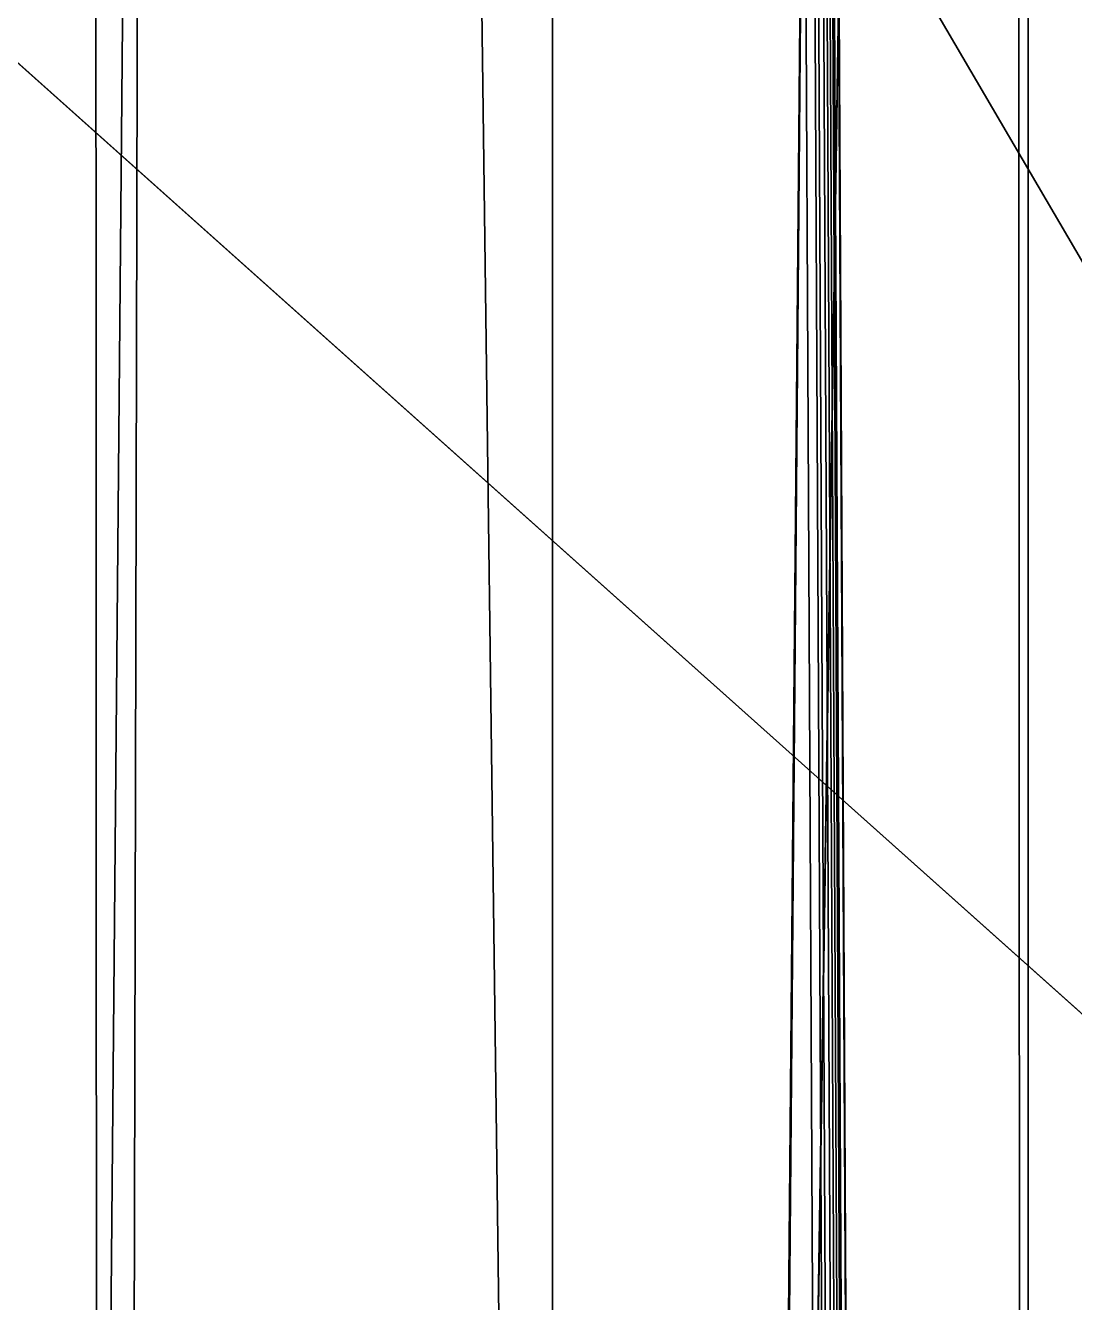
# Model space of a CAD drawing. Extents: x -11.8 to 11.8, y 0 to 23.8.
# Drawn here: x 7.148 to 9.103, y 13.236 to 15.615 of the extents above; entities that cross this region are included whole.
import ezdxf

# ---------------------------------------------------------------- set-up
doc = ezdxf.new("R2010")
doc.units = 0
doc.layers.add('SHP78CM5N_TRADECAD', color=251, linetype='CONTINUOUS')

msp = doc.modelspace()

# ---------------------------------------------------------------- linework, layer by layer
at = {"layer": 'SHP78CM5N_TRADECAD'}
for points in [[(9.5391, 4.3194, 33.0011), (9.0164, 4.4772, 33.0011), (9.0164, 21.874, 33.0011), (9.5391, 22.9691, 33.0011)], [(7.92, 21.664, 33.3153), (8.13, 21.874, 33.1998), (8.13, 5.5233, 33.2927)], [(9.0043, 5.5195, 33.0972), (8.13, 5.5233, 33.2927), (8.13, 21.874, 33.1998), (8.996, 21.874, 33.0972)], [(9.0164, 4.4772, 33.0011), (9.0043, 5.5195, 33.0972), (8.996, 21.874, 33.0972), (9.0164, 21.874, 33.0011)], [(7.08, 20.669, 33.3321), (7.92, 21.664, 33.3153), (8.13, 5.5233, 33.2927), (6.5364, 10.5575, 33.8521)], [(-0.9744, 21.5017, 0.042), (-11.8433, 14.8549, 0.0397), (10.8391, 12.2355, 0.0397), (0.464, 21.5017, 0.0422)], [(0.464, 21.5017, 0.0422), (10.8391, 12.2355, 0.0397), (5.4114, 21.5017, 0.0432)], [(10.8391, 12.2355, 0.0397), (10.3045, 21.1022, 0.0442), (9.2604, 21.1124, 0.044), (5.4114, 21.5017, 0.0432)], [(7.2331, 4.8892, 33.0118), (7.3661, 19.801, 33.2468), (5.8951, 19.848, 33.2889), (5.8381, 4.9939, 33.2889)], [(7.2776, 19.8016, 33.8848), (4.5608, 15.0906, 34.1891), (3.9701, 15.8029, 34.2253)], [(7.2776, 19.8016, 33.8848), (7.2804, 12.7393, 33.8818), (4.9553, 14.4106, 34.1615), (4.5608, 15.0906, 34.1891)], [(7.3661, 19.801, 33.2468), (7.2331, 4.8892, 33.0118), (7.331, 4.8893, 33.0009)], [(7.2804, 12.7393, 33.8818), (7.2776, 19.8016, 33.8848), (8.6272, 19.7516, 33.737), (8.5088, 5.7928, 33.7334)], [(8.627, 19.7511, 32.9493), (7.3661, 19.801, 33.2468), (7.331, 4.8893, 33.0009), (8.4975, 4.8901, 32.9434)], [(9.1491, 4.8909, 32.9415), (9.4453, 19.7516, 32.9434), (8.7267, 19.7511, 32.9434), (8.4975, 4.8901, 32.9434)], [(8.7267, 19.7511, 32.9434), (8.627, 19.7511, 32.9493), (8.4975, 4.8901, 32.9434)], [(8.7269, 19.7516, 33.7334), (9.2409, 19.7516, 33.7334), (9.1675, 5.7975, 33.7316), (8.5088, 5.7928, 33.7334)], [(8.5088, 5.7928, 33.7334), (8.6272, 19.7516, 33.737), (8.7269, 19.7516, 33.7334)], [(6.8456, 16.9516, 34.1801), (8.6178, 17.3422, 33.9487), (8.6453, 11.8844, 33.9544), (6.8876, 11.8844, 34.2259)], [(8.6214, 11.885, 33.7773), (8.6383, 11.885, 33.7782), (8.6111, 17.3437, 33.7714), (8.5945, 17.3401, 33.7701)], [(8.6383, 11.885, 33.7782), (8.6547, 11.885, 33.786), (8.6271, 17.3471, 33.7797), (8.6111, 17.3437, 33.7714)], [(8.6614, 11.8844, 33.9488), (8.6453, 11.8844, 33.9544), (8.6178, 17.3422, 33.9487), (8.6335, 17.3457, 33.9434)], [(8.6547, 11.885, 33.786), (8.6667, 11.8849, 33.7998), (8.6388, 17.3494, 33.7937), (8.6271, 17.3471, 33.7797)], [(8.6751, 11.8844, 33.9366), (8.6614, 11.8844, 33.9488), (8.6335, 17.3457, 33.9434), (8.6469, 17.3489, 33.9316)], [(8.6667, 11.8849, 33.7998), (8.672, 11.8848, 33.8158), (8.644, 17.3503, 33.8098), (8.6388, 17.3494, 33.7937)], [(8.6838, 11.8845, 33.903), (8.6556, 17.3513, 33.8984), (8.644, 17.3503, 33.8098), (8.672, 11.8848, 33.8158)], [(8.6829, 11.8845, 33.9199), (8.6751, 11.8844, 33.9366), (8.6469, 17.3489, 33.9316), (8.6547, 17.3508, 33.9152)], [(8.6838, 11.8845, 33.903), (8.6829, 11.8845, 33.9199), (8.6547, 17.3508, 33.9152), (8.6556, 17.3513, 33.8984)], [(8.5945, 17.3401, 33.7701), (6.8232, 16.9497, 33.9702), (6.8657, 11.8857, 34.0159), (8.6214, 11.885, 33.7773)], [(10.8391, 12.2355, 0.0397), (-11.8433, 14.8549, 0.0397), (-11.8433, 4.581, 0.0397), (10.8391, 4.581, 0.0397)], [(7.2804, 12.7393, 33.8818), (5.2593, 13.5644, 34.1377), (4.9553, 14.4106, 34.1615)], [(7.2804, 12.7393, 33.8818), (5.3953, 12.9617, 34.129), (5.2593, 13.5644, 34.1377)]]:
    msp.add_3dface(points, dxfattribs=at)

doc.saveas('drawing.dxf')
